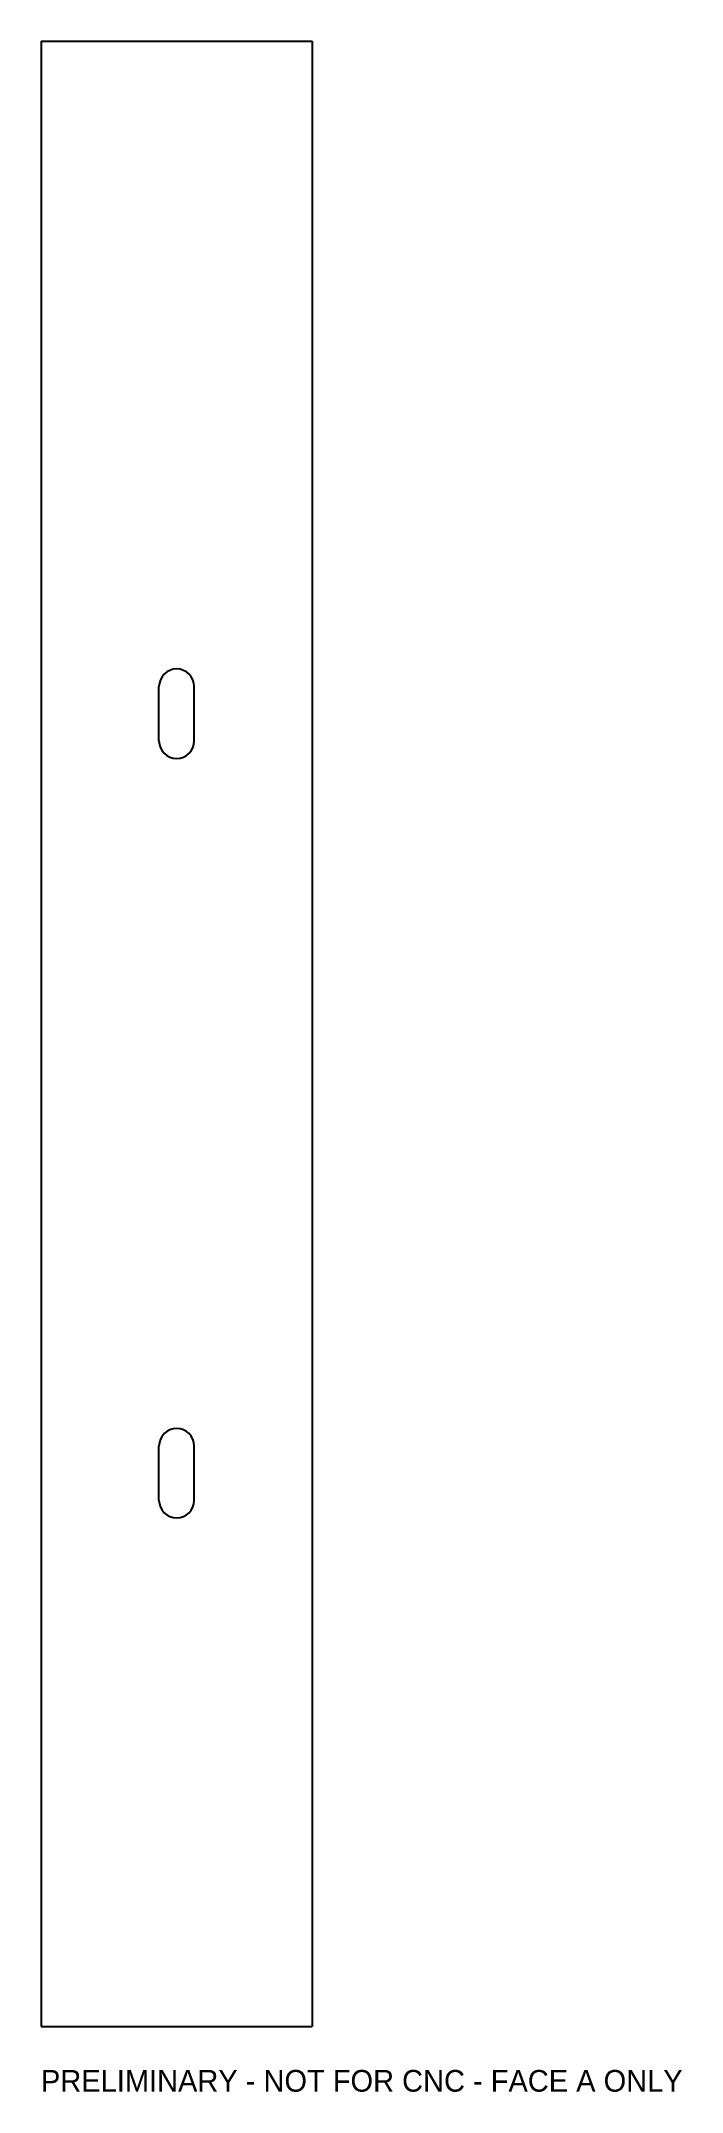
# Model space of a CAD drawing. Header units: millimetres. Extents: x 0 to 118, y -12 to 366.
import ezdxf

# ---------------------------------------------------------------- set-up
doc = ezdxf.new("R2010")
doc.units = ezdxf.units.MM
doc.layers.add('CUT', color=7, linetype='CONTINUOUS')
doc.layers.add('REFERENCE', color=7, linetype='CONTINUOUS')

msp = doc.modelspace()

# ---------------------------------------------------------------- linework, layer by layer
at = {"layer": 'CUT'}
for p, q in [((0, 366), (50, 366)), ((0, 366), (0, 0)), ((50, 366), (50, 0)), ((21.75, 237), (21.75, 247)), ((28.25, 237), (28.25, 247)), ((21.75, 97), (21.75, 107)), ((28.25, 97), (28.25, 107)), ((0, 0), (50, 0))]:
    msp.add_line(p, q, dxfattribs=at)
for centre, start, end in [((25, 247), 0, 180), ((25, 237), 180, 0), ((25, 107), 0, 180), ((25, 97), 180, 360)]:
    msp.add_arc(centre, 3.25, start, end, dxfattribs=at)
at = {"layer": 'REFERENCE'}
for p, q in [((0, 366), (50, 366)), ((0, 366), (0, 0)), ((50, 366), (50, 0)), ((0, 0), (50, 0))]:
    msp.add_line(p, q, dxfattribs=at)

# ---------------------------------------------------------------- texts
msp.add_text('PRELIMINARY - NOT FOR CNC - FACE A ONLY', height=4, dxfattribs=at).set_placement((0, -12))

doc.saveas('drawing.dxf')
